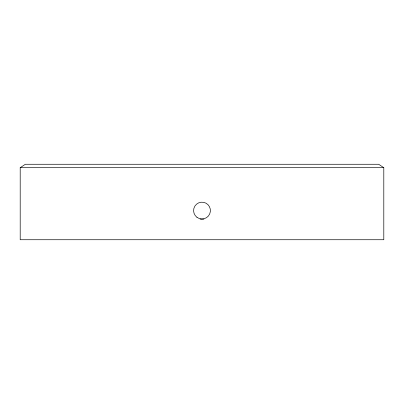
<?xml version="1.0" encoding="UTF-8"?>
<svg xmlns="http://www.w3.org/2000/svg" width="404" height="404" viewBox="0 0 404 404"><rect width="100%" height="100%" fill="white"/><g stroke="black" fill="none" stroke-linecap="round" stroke-linejoin="round"><path stroke-width="0.61" d="M20.2 167.7L25.346 164.266L378.654 164.266L383.8 167.7L383.8 239.734L20.2 239.734L20.2 167.7L383.8 167.7M200.106 219.15L203.894 219.15M196.99 217.327A8.403 8.403 0 0 0 210.348 211.539A8.403 8.403 0 0 0 198.657 202.864A8.403 8.403 0 0 0 196.99 217.327"/></g></svg>
